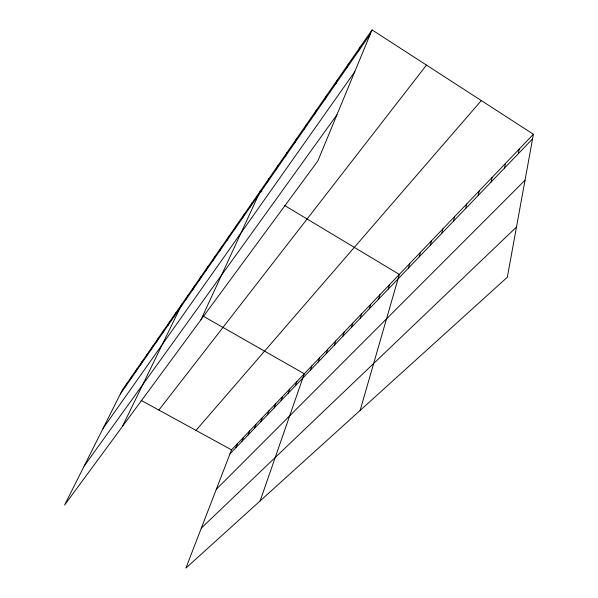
<?xml version="1.0" encoding="UTF-8"?>
<svg xmlns="http://www.w3.org/2000/svg" width="598" height="598" viewBox="0 0 598 598"><rect width="100%" height="100%" fill="white"/><g stroke="black" fill="none" stroke-linecap="round" stroke-linejoin="round"><path stroke-width="0.9" d="M533.409 134.258L507.336 277.225L185.896 568.1L231.531 449.846L533.409 134.258L372.046 29.9L122.313 390.068L64.591 505.056L317.867 160.914L372.046 29.9M518.279 153.731L519.176 149.134M504.465 168.12L505.415 163.523M491.1 182.031L492.102 177.442M478.161 195.501L479.207 190.919M465.633 208.545L466.724 203.97M453.486 221.185L454.622 216.626M441.72 233.437L442.886 228.892M430.306 245.322L431.509 240.785M419.228 256.848L420.461 252.334M408.479 268.046L409.742 263.539M360.116 410.445L399.329 274.43L284.618 205.48M388.184 289.17L389.5 284.7M378.601 299.149L379.939 294.702M369.272 308.852L370.633 304.427M360.198 318.308L361.573 313.898M351.355 327.51L352.753 323.122M342.736 336.48L344.156 332.107M334.349 345.218L335.777 340.867M326.164 353.732L327.607 349.404M318.181 362.044L319.638 357.739M310.399 370.147L311.872 365.856M260.13 500.93L304.285 373.787L202.939 316.006M295.39 385.77L296.885 381.524M288.154 393.305L289.656 389.081M281.09 400.66L282.592 396.467M274.183 407.851L275.7 403.672M267.433 414.87L268.958 410.721M260.84 421.74L262.365 417.613M254.397 428.452L255.929 424.341M248.088 435.015L249.628 430.926M241.921 441.436L243.461 437.37M235.889 447.715L237.436 443.679M358.374 51.279L360.138 47.07M346.84 67.88L348.641 63.657M335.702 83.922L337.526 79.691M324.923 99.44L326.77 95.194M314.503 114.442L316.372 110.196M304.412 128.974L306.296 124.72M294.635 143.042L296.541 138.796M285.171 156.676L287.085 152.43M275.984 169.892L277.921 165.646M267.082 182.719L269.025 178.473M200.921 319.818L260.399 190.919L261.961 191.861M250.3 206.886L252.259 202.655M242.377 218.277L244.35 214.062M234.678 229.363L236.659 225.162M227.188 240.149L229.169 235.956M219.9 250.644L221.888 246.458M212.806 260.863L214.794 256.692M205.891 270.812L207.887 266.656M192.601 289.948L194.597 285.822M199.164 280.499L201.152 276.358M186.202 299.157L188.198 295.046M122.403 426.501L181.956 304.038M173.883 316.895L175.872 312.814M167.948 325.439L169.937 321.38M156.497 341.929L158.477 337.9M162.155 333.781L164.144 329.737M150.973 349.882L152.953 345.876M140.298 365.251L142.272 361.274M145.576 357.656L147.549 353.665M135.141 372.666L137.114 368.719M125.176 387.018L127.135 383.109M130.102 379.924L132.068 375.993M120.355 393.962L370.312 34.093M103.073 428.385L354.696 71.857M84.154 466.089L336.951 114.764M158.866 410.071L426.471 65.1M195.995 430.396L481.323 100.569M229.983 453.86L532.571 138.856M216.304 489.306L525.029 180.207M201.339 528.079L516.493 227.038M141.053 400.324L231.531 449.846"/></g></svg>
